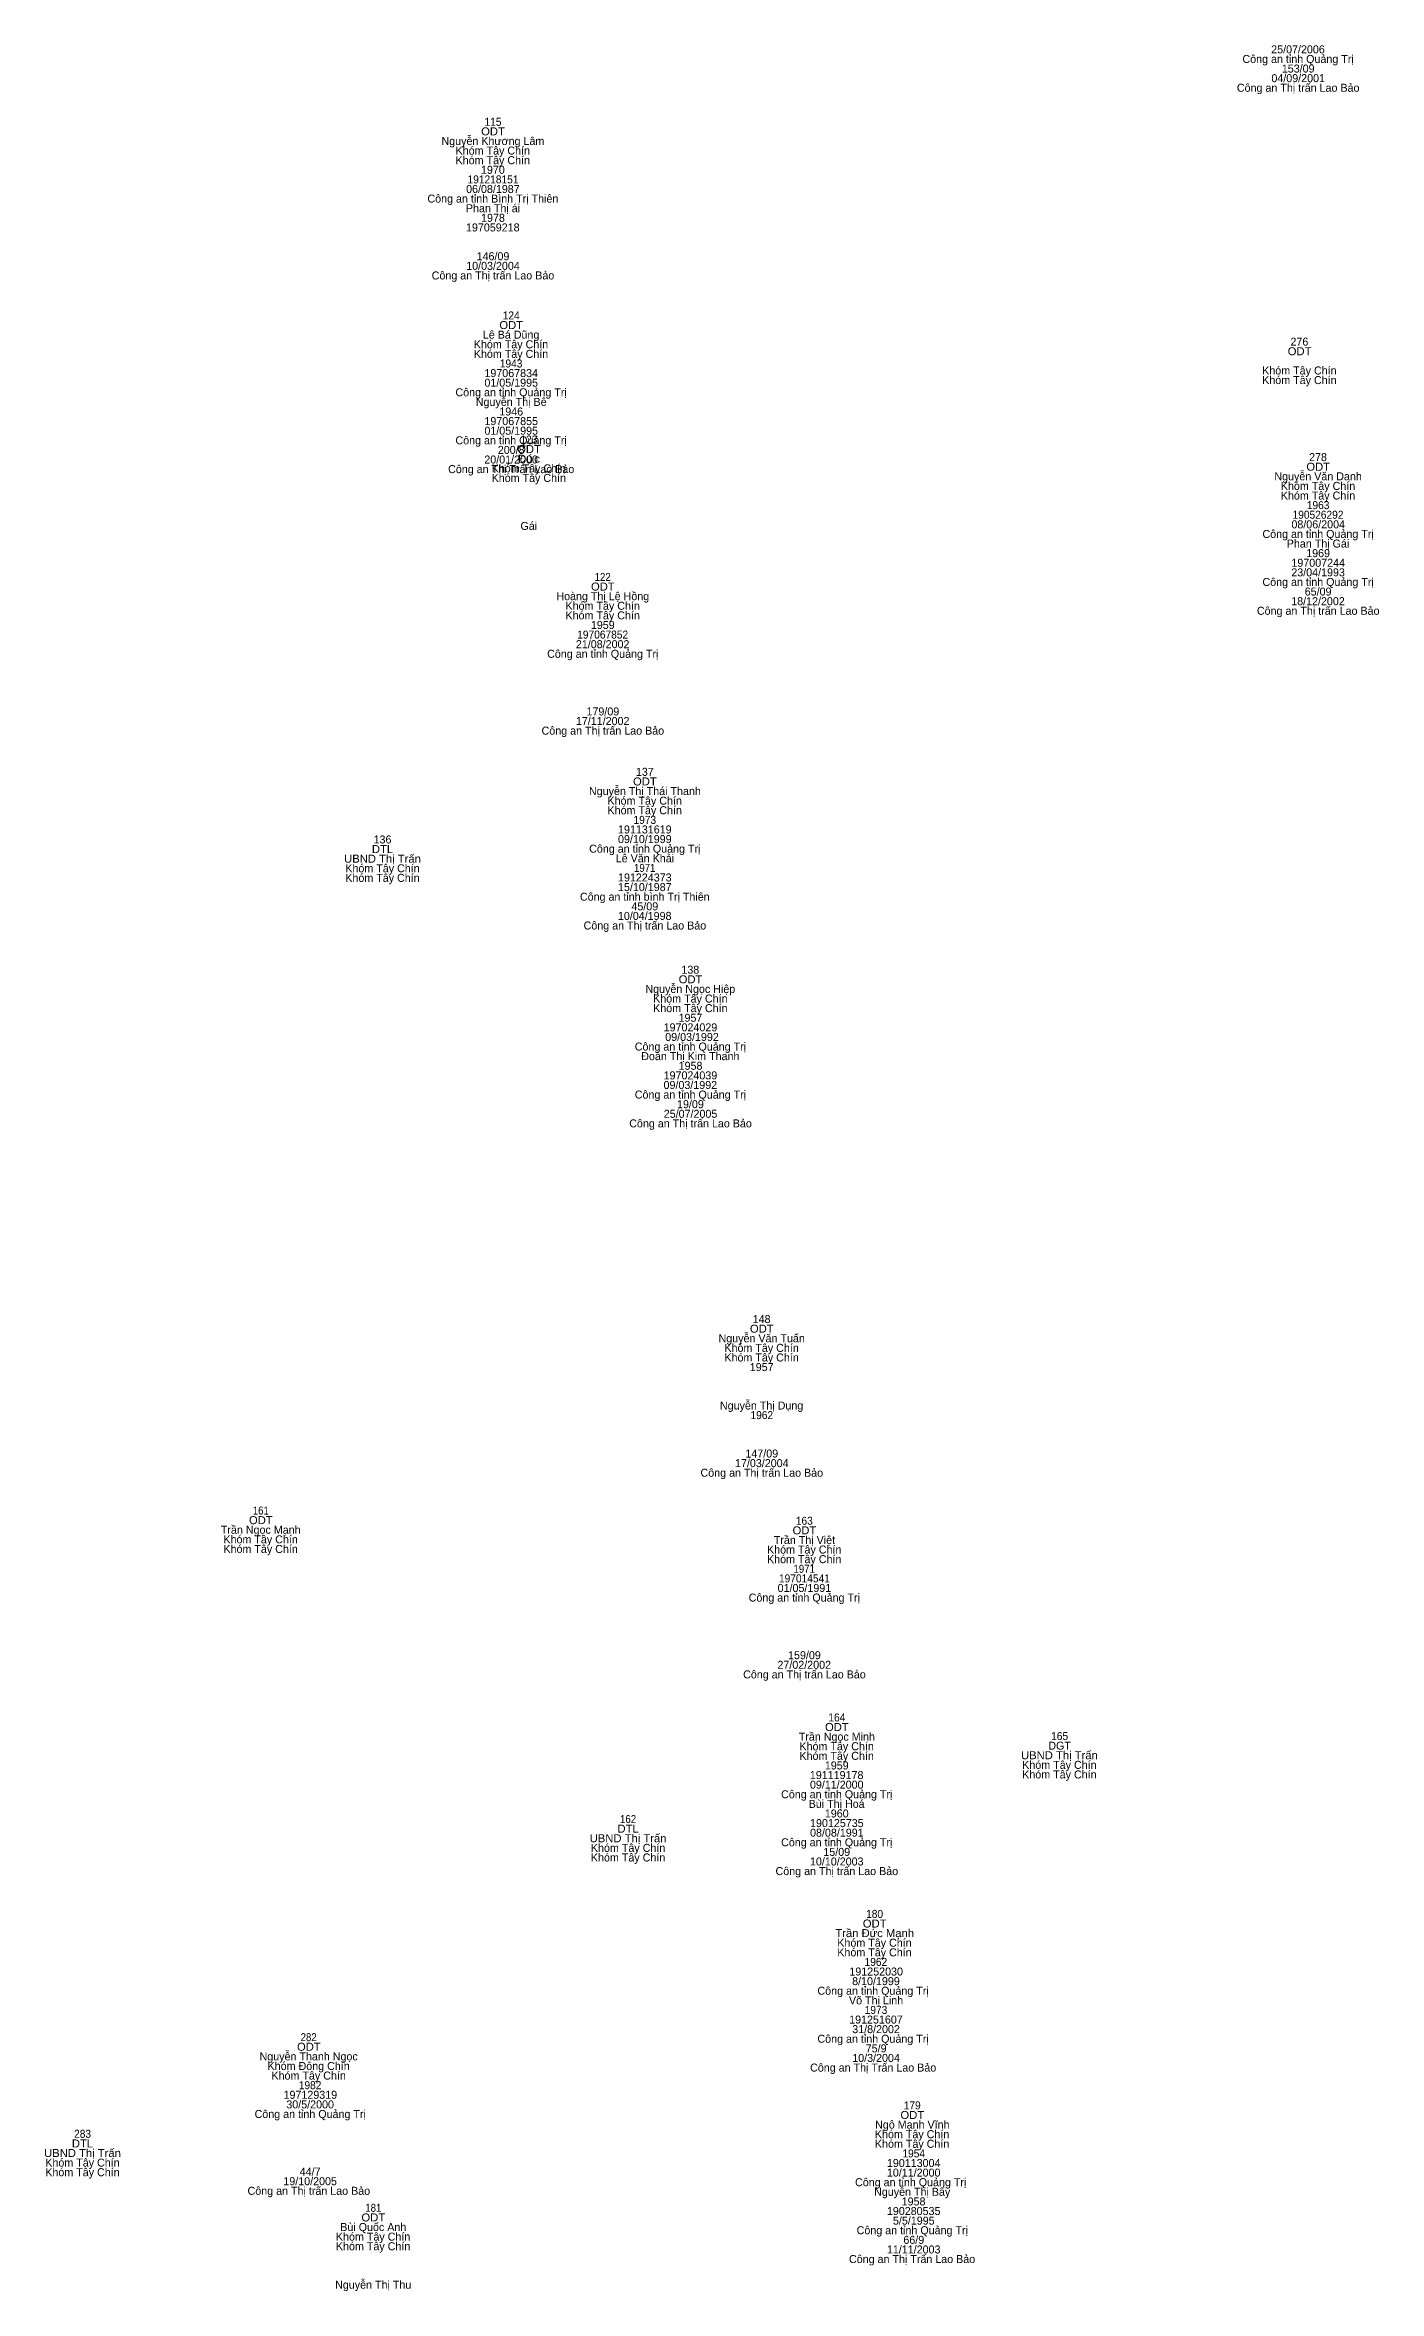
# Model space of a CAD drawing. Header units: metres. Extents: x 537000 to 537501, y 1838003 to 1838507.
# Drawn here: x 537301.6 to 537368.2, y 1838121.7 to 1838234 of the extents above; entities that cross this region are included whole.
import ezdxf
from ezdxf.enums import TextEntityAlignment as Align

# ---------------------------------------------------------------- set-up
doc = ezdxf.new("R2010")
doc.units = ezdxf.units.M
doc.header["$LTSCALE"] = 0.16
doc.layers.add('1', color=7, linetype='Continuous')

msp = doc.modelspace()

# ---------------------------------------------------------------- texts
at = {"layer": '1'}
for s, p in [('Công an tỉnh Quảng Trị', (537364.18, 1838233.1)), ('25/07/2006', (537364.175, 1838233.58)), ('Công an Thị trấn Lao Bảo', (537364.185, 1838231.66)), ('04/09/2001', (537364.185, 1838232.14)), ('153/09', (537364.185, 1838232.62)), ('Nguyễn Khương Lâm', (537323.95, 1838229)), ('Khóm Tây Chín', (537323.945, 1838228.52)), ('Khóm Tây Chín', (537323.945, 1838228.04)), ('1970', (537323.95, 1838227.56)), ('Công an tỉnh Bình Trị Thiên', (537323.95, 1838226.12)), ('06/08/1987', (537323.95, 1838226.6)), ('Phan Thị ái', (537323.955, 1838225.64)), ('1978', (537323.955, 1838225.16)), ('197059218', (537323.945, 1838224.68)), ('10/03/2004', (537323.955, 1838222.76)), ('146/09', (537323.955, 1838223.24)), ('Công an Thị trấn Lao Bảo', (537323.955, 1838222.28)), ('Lê Bá Dũng', (537324.86, 1838219.32)), ('Khóm Tây Chín', (537324.855, 1838218.84)), ('Khóm Tây Chín', (537324.855, 1838218.36)), ('276', (537364.245, 1838218.97)), ('197067834', (537324.865, 1838217.4)), ('Khóm Tây Chín', (537364.245, 1838217.53)), ('Công an tỉnh Quảng Trị', (537324.86, 1838216.44)), ('Nguyễn Thị Bê', (537324.865, 1838215.96)), ('01/05/1995', (537324.865, 1838216.92)), ('Khóm Tây Chín', (537364.245, 1838217.05)), ('197067855', (537324.865, 1838215)), ('1946', (537324.865, 1838215.48)), ('Công an tỉnh Quảng Trị', (537324.86, 1838214.04)), ('01/05/1995', (537324.865, 1838214.52)), ('Công an Thị Trấn Lao Bảo', (537324.865, 1838212.6)), ('20/01/2000', (537324.86, 1838213.08)), ('Khóm Tây Chín', (537325.745, 1838212.64)), ('200/8', (537324.865, 1838213.56)), ('278', (537365.175, 1838213.2)), ('Khóm Tây Chín', (537325.745, 1838212.16)), ('Nguyễn Văn Danh', (537365.18, 1838212.24)), ('Khóm Tây Chín', (537365.175, 1838211.76)), ('Khóm Tây Chín', (537365.175, 1838211.28)), ('Gái', (537325.745, 1838209.76)), ('Công an tỉnh Quảng Trị', (537365.18, 1838209.36)), ('08/06/2004', (537365.185, 1838209.84)), ('Phan Thị Gái', (537365.175, 1838208.88)), ('1969', (537365.18, 1838208.4)), ('Công an tỉnh Quảng Trị', (537365.18, 1838206.96)), ('23/04/1993', (537365.18, 1838207.44)), ('197007244', (537365.185, 1838207.92)), ('Hoàng Thị Lệ Hồng', (537329.44, 1838206.25)), ('18/12/2002', (537365.175, 1838206)), ('65/09', (537365.18, 1838206.48)), ('Khóm Tây Chín', (537329.435, 1838205.77)), ('Khóm Tây Chín', (537329.435, 1838205.29)), ('1959', (537329.44, 1838204.81)), ('Công an Thị trấn Lao Bảo', (537365.185, 1838205.52)), ('21/08/2002', (537329.435, 1838203.85)), ('Công an tỉnh Quảng Trị', (537329.44, 1838203.37)), ('179/09', (537329.445, 1838200.49)), ('Công an Thị trấn Lao Bảo', (537329.445, 1838199.53)), ('17/11/2002', (537329.435, 1838200.01)), ('137', (537331.54, 1838197.47)), ('Nguyễn Thị Thái Thanh', (537331.545, 1838196.51)), ('Khóm Tây Chín', (537331.535, 1838196.03)), ('Khóm Tây Chín', (537331.535, 1838195.55)), ('136', (537318.435, 1838194.09)), ('Công an tỉnh Quảng Trị', (537331.54, 1838193.63)), ('09/10/1999', (537331.54, 1838194.11)), ('191131619', (537331.54, 1838194.59)), ('Khóm Tây Chín', (537318.435, 1838192.65)), ('Lê Văn Khải', (537331.545, 1838193.15)), ('Khóm Tây Chín', (537318.435, 1838192.17)), ('191224373', (537331.54, 1838192.19)), ('15/10/1987', (537331.54, 1838191.71)), ('Công an tỉnh bình Trị Thiên', (537331.54, 1838191.23)), ('10/04/1998', (537331.535, 1838190.27)), ('45/09', (537331.54, 1838190.75)), ('Công an Thị trấn Lao Bảo', (537331.545, 1838189.79)), ('138', (537333.815, 1838187.58)), ('Nguyễn Ngọc Hiệp', (537333.815, 1838186.62)), ('Khóm Tây Chín', (537333.815, 1838186.14)), ('Khóm Tây Chín', (537333.815, 1838185.66)), ('197024029', (537333.82, 1838184.7)), ('1957', (537333.82, 1838185.18)), ('Công an tỉnh Quảng Trị', (537333.82, 1838183.74)), (' 09/03/1992', (537333.825, 1838184.22)), ('Đoàn Thị Kim Thanh', (537333.815, 1838183.26)), ('197024039', (537333.82, 1838182.3)), ('1958', (537333.825, 1838182.78)), ('Công an tỉnh Quảng Trị', (537333.82, 1838181.34)), ('09/03/1992', (537333.815, 1838181.82)), ('25/07/2005', (537333.825, 1838180.38)), ('19/09', (537333.82, 1838180.86)), ('Công an Thị trấn Lao Bảo', (537333.825, 1838179.9)), ('148', (537337.375, 1838170.12)), ('Nguyễn Văn Tuấn', (537337.38, 1838169.16)), ('Khóm Tây Chín', (537337.375, 1838168.68)), ('Khóm Tây Chín', (537337.375, 1838168.2)), ('1957', (537337.38, 1838167.72)), ('Nguyễn Thị Dụng', (537337.375, 1838165.8)), ('147/09', (537337.385, 1838163.4)), ('Công an Thị trấn Lao Bảo', (537337.385, 1838162.44)), ('17/03/2004', (537337.385, 1838162.92)), ('Trần Ngọc Mạnh', (537312.35, 1838159.59)), ('Khóm Tây Chín', (537312.345, 1838159.11)), ('Trần Thị Việt', (537339.515, 1838159.08)), ('Khóm Tây Chín', (537312.345, 1838158.63)), ('Khóm Tây Chín', (537339.505, 1838158.6)), ('Khóm Tây Chín', (537339.505, 1838158.12)), ('01/05/1991', (537339.515, 1838156.68)), ('Công an tỉnh Quảng Trị', (537339.51, 1838156.2)), ('159/09', (537339.515, 1838153.32)), ('Công an Thị trấn Lao Bảo', (537339.515, 1838152.36)), ('27/02/2002', (537339.505, 1838152.84)), ('Trần Ngọc Minh', (537341.135, 1838149.25)), ('Khóm Tây Chín', (537341.125, 1838148.77)), ('DGT', (537352.265, 1838148.8)), ('Khóm Tây Chín', (537341.125, 1838148.29)), ('1959', (537341.13, 1838147.81)), ('Khóm Tây Chín', (537352.255, 1838147.84)), ('Công an tỉnh Quảng Trị', (537341.13, 1838146.37)), ('09/11/2000', (537341.13, 1838146.85)), ('191119178', (537341.125, 1838147.33)), ('Khóm Tây Chín', (537352.255, 1838147.36)), ('Bùi Thị Hoá', (537341.125, 1838145.89)), ('1960', (537341.13, 1838145.41)), ('08/08/1991', (537341.135, 1838144.45)), ('190125735', (537341.135, 1838144.93)), ('Khóm Tây Chín', (537330.705, 1838143.69)), ('Khóm Tây Chín', (537330.705, 1838143.21)), ('Công an tỉnh Quảng Trị', (537341.13, 1838143.97)), ('10/10/2003', (537341.13, 1838143.01)), ('15/09', (537341.13, 1838143.49)), ('Công an Thị trấn Lao Bảo', (537341.135, 1838142.53)), ('Khóm Tây Chín', (537343.015, 1838138.95)), ('Khóm Tây Chín', (537343.015, 1838138.47)), (' 191252030', (537343.025, 1838137.51)), ('Công an tỉnh Quảng Trị ', (537343.02, 1838136.55)), (' 8/10/1999', (537343.015, 1838137.03)), (' Võ Thị Linh', (537343.02, 1838136.07)), ('Công an tỉnh Quảng Trị ', (537343.02, 1838134.15)), (' 191251607', (537343.015, 1838135.11)), (' 31/8/2002', (537343.02, 1838134.63)), ('Nguyễn Thanh Ngọc', (537314.745, 1838133.27)), (' 10/3/2004', (537343.02, 1838133.19)), (' 75/9', (537343.025, 1838133.67)), ('Khóm Đông Chín', (537314.745, 1838132.79)), ('Khóm Tây Chín', (537314.745, 1838132.31)), ('Công an Thị Trấn Lao Bảo ', (537343.025, 1838132.71)), (' 197129319', (537314.755, 1838131.35)), (' 30/5/2000', (537314.745, 1838130.87)), (' Công an tỉnh Quảng Trị', (537314.75, 1838130.39)), ('Ngô Mạnh Vĩnh', (537344.905, 1838129.86)), ('Khóm Tây Chín', (537344.895, 1838129.38)), ('Khóm Tây Chín', (537344.895, 1838128.9)), ('Khóm Tây Chín', (537303.445, 1838127.96)), ('Khóm Tây Chín', (537303.445, 1838127.48)), (' 44/7', (537314.745, 1838127.51)), (' 190113004', (537344.9, 1838127.94)), (' 10/11/2000', (537344.9, 1838127.46)), ('Công an Thị trấn Lao Bảo', (537314.755, 1838126.55)), (' 19/10/2005', (537314.745, 1838127.03)), ('Công an tỉnh Quảng Trị ', (537344.9, 1838126.98)), ('Nguyễn Thị Bẩy', (537344.9, 1838126.5)), (' 190280535', (537344.9, 1838125.54)), (' 5/5/1995', (537344.905, 1838125.06)), (' 1958', (537344.895, 1838126.02)), ('Khóm Tây Chín', (537317.965, 1838124.26)), ('Bùi Quốc Anh', (537317.975, 1838124.74)), (' Công an tỉnh Quảng Trị ', (537344.905, 1838124.58)), (' 66/9', (537344.905, 1838124.1)), ('Khóm Tây Chín', (537317.965, 1838123.78)), (' Công an Thị Trấn Lao Bảo ', (537344.895, 1838123.14)), (' 11/11/2003', (537344.9, 1838123.62)), ('Nguyễn Thị Thu', (537317.97, 1838121.86))]:
    msp.add_text(s, height=0.4, dxfattribs=at).set_placement(p, align=Align.CENTER)
for s, width, p in [('ODT', 1.05, (537323.955, 1838229.48)), ('115', 0.95, (537323.955, 1838229.96)), ('191218151', 0.95, (537323.955, 1838227.08)), ('ODT', 1.05, (537324.865, 1838219.8)), ('124', 0.95, (537324.865, 1838220.28)), ('ODT', 1.05, (537364.255, 1838218.49)), ('1943', 0.95, (537324.86, 1838217.88)), ('123', 0.95, (537325.75, 1838214.08)), ('ODT', 1.05, (537325.755, 1838213.6)), ('Đức', 1.1, (537325.75, 1838213.12)), ('ODT', 1.05, (537365.185, 1838212.72)), ('1963', 0.95, (537365.18, 1838210.8)), ('190526292', 0.95, (537365.175, 1838210.32)), ('122', 0.9, (537329.435, 1838207.21)), ('ODT', 1.05, (537329.445, 1838206.73)), ('197067852', 0.95, (537329.435, 1838204.33)), ('ODT', 1.05, (537331.545, 1838196.99)), ('1973', 0.95, (537331.54, 1838195.07)), ('DTL', 1.05, (537318.435, 1838193.61)), ('UBND Thị Trấn', 1.05, (537318.435, 1838193.13)), ('1971', 0.9, (537331.535, 1838192.67)), ('ODT', 1.05, (537333.825, 1838187.1)), ('ODT', 1.05, (537337.385, 1838169.64)), ('1962', 0.95, (537337.385, 1838165.32)), ('ODT', 1.05, (537312.355, 1838160.07)), ('161', 0.9, (537312.355, 1838160.55)), ('163', 0.95, (537339.51, 1838160.04)), ('ODT', 1.05, (537339.515, 1838159.56)), ('1971', 0.9, (537339.505, 1838157.64)), ('197014541', 0.95, (537339.515, 1838157.16)), ('164', 0.95, (537341.135, 1838150.21)), ('ODT', 1.05, (537341.135, 1838149.73)), ('165', 0.95, (537352.265, 1838149.28)), ('UBND Thị Trấn', 1.05, (537352.255, 1838148.32)), ('UBND Thị Trấn', 1.05, (537330.705, 1838144.17)), ('DTL', 1.05, (537330.705, 1838144.65)), ('162', 0.9, (537330.705, 1838145.13)), ('ODT', 1.05, (537343.025, 1838139.91)), ('180', 0.95, (537343.02, 1838140.39)), ('Trần Đức Mạnh', 1.05, (537343.025, 1838139.43)), (' 1962', 0.95, (537343.015, 1838137.99)), (' 1973', 0.95, (537343.02, 1838135.59)), ('282', 0.9, (537314.745, 1838134.23)), ('ODT', 1.05, (537314.755, 1838133.75)), (' 1982', 0.95, (537314.745, 1838131.83)), ('179', 0.95, (537344.9, 1838130.82)), ('ODT', 1.05, (537344.905, 1838130.34)), ('UBND Thị Trấn', 1.05, (537303.445, 1838128.44)), ('DTL', 1.05, (537303.445, 1838128.92)), ('283', 0.95, (537303.45, 1838129.4)), (' 1954', 0.95, (537344.905, 1838128.42)), ('ODT', 1.05, (537317.975, 1838125.22)), ('181', 0.9, (537317.975, 1838125.7))]:
    msp.add_text(s, height=0.4, dxfattribs=dict(at, width=width)).set_placement(p, align=Align.CENTER)

doc.saveas('drawing.dxf')
